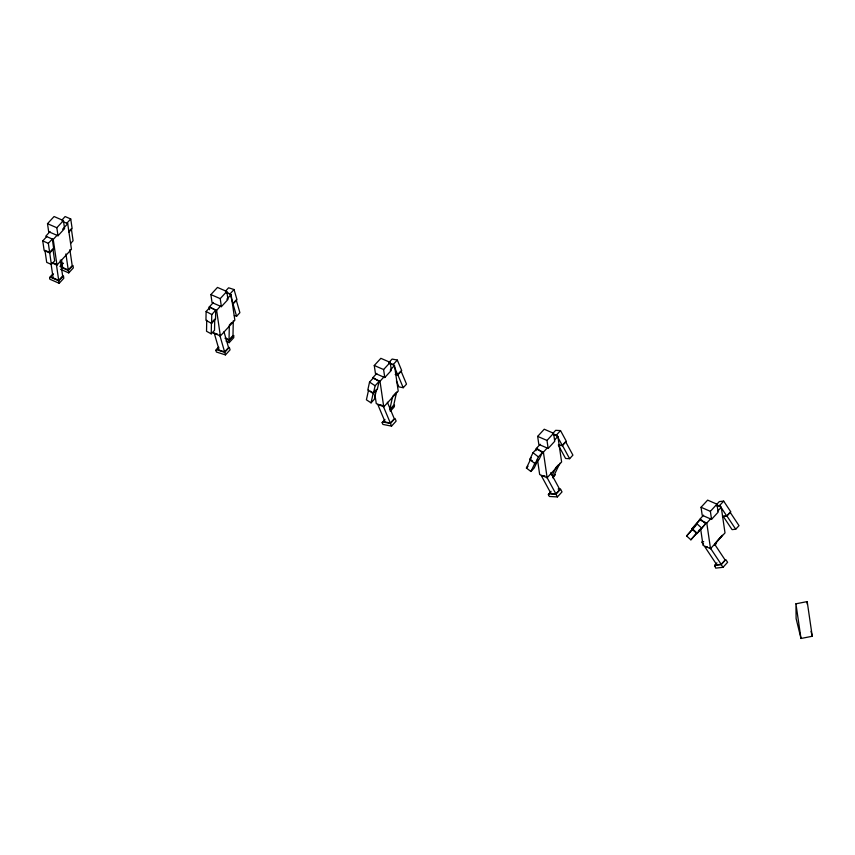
<?xml version="1.0" encoding="UTF-8"?>
<svg xmlns="http://www.w3.org/2000/svg" width="855" height="855" viewBox="0 0 855 855"><rect width="100%" height="100%" fill="white"/><g stroke="black" fill="none" stroke-linecap="round" stroke-linejoin="round"><path stroke-width="1.28" d="M206.119 311.487L205.948 320.326L211.591 323.404L215.535 319.097L215.706 310.258L210.063 307.191L206.119 311.487L211.762 314.565L211.591 323.404M206.739 320.219L206.525 331.27L211.238 333.835L214.53 330.254L214.744 319.204L211.452 322.784L211.238 333.835M225.656 338.024L229.044 339.863L229.322 325.135L231.694 322.559M229.14 342.695L229.183 340.482L233.789 335.47L233.746 337.672L229.14 342.695L225.998 340.985M233.276 320.839L232.988 335.566L229.044 339.863M714.652 565.358L721.214 564.631L725.831 559.619L727.605 562.301L722.999 567.314L715.699 568.126L714.652 565.358L716.95 562.857M369.542 382.089L367.8 389.987L373.379 393.653L377.322 389.346L379.064 381.458L373.485 377.792L369.542 382.089L375.11 385.755L373.379 393.653M368.591 389.933L366.41 399.809L371.059 402.855L374.351 399.274L376.531 389.399L374.063 392.092M371.059 402.855L373.24 392.99M396.624 392.028L393.728 405.185L389.773 409.492L392.68 396.325L395.833 392.883M558.144 489.071L560.559 489.21L562.013 491.903L557.407 496.915L549.348 496.466L548.376 494.682L551.005 491.315M529.737 459.53L533.007 452.733L536.961 448.437L542.359 452.605L539.088 459.413L535.134 463.709L529.737 459.53L531.318 457.81M538.308 459.424L534.215 467.92L530.923 471.5L526.413 468.027L530.517 459.52L532.312 460.92M535.871 450.703L536.961 448.437M530.923 471.5L535.016 463.004M535.134 463.709L538.415 456.912L542.359 452.605M552.159 475.412L555.974 467.482L558.347 464.906M559.929 463.186L554.467 474.514L552.886 476.235M391.547 426.111L382.89 424.422L382.153 422.659L382.645 421.943L390.436 423.46L391.547 426.111L396.154 421.088L395.042 418.448L390.436 423.46M691.791 528.989L700.491 519.113L705.61 523.72L700.865 529.298L696.911 533.595L691.791 528.989L700.491 519.113M686.608 535.978L695.842 525.43L686.608 535.978L690.883 539.815L696.718 533.253M690.883 539.815L696.814 532.857L692.55 529.01M698.407 531.265L700.106 529.266L698.46 531.062M696.911 533.595L705.61 523.72M714.47 544.165L721.588 536.021M715.261 543.588L722.379 535.23M714.833 545.009L716.02 543.609L714.481 545.287M47.495 223.689L54.079 216.529L63.42 220.579L64.585 228.584L58.001 235.756L48.66 231.705L47.495 223.689L56.836 227.74L58.001 235.756M50.028 231.566L45.764 236.204L53.234 239.443L56.975 265.071L51.642 262.752M51.364 264.398L54.656 260.818L52.903 248.805L49.611 252.385L44.952 250.365L46.704 262.378L51.364 264.398L48.35 243.344L52.305 239.047L53.705 248.655L49.75 252.952L44.15 250.515L42.75 240.907L46.704 236.611M61.977 219.992L65.13 216.55L70.741 218.976L72.141 228.584L68.977 232.026M56.836 227.74L63.42 220.579M66.786 223.273L70.741 218.976M53.234 239.443L57.499 234.815M62.607 229.247L67.716 223.679L62.308 221.327M68.87 231.427L71.339 228.745L73.092 240.757L70.623 243.44M56.975 265.071L71.457 249.307L67.716 223.679M59.198 283.283L58.845 280.878L63.452 275.866L63.804 278.27L59.198 283.283L49.857 279.232L49.622 277.629L52.7 274.284M59.936 266.407L63.014 263.062M49.622 277.629L53.512 273.889M60.758 266.012L63.056 263.5M51.129 264.345L53.106 277.886L58.706 280.322L62.661 276.026L60.32 260.006M61.571 260.112L62.65 267.497L68.25 269.934L72.205 265.627L69.864 249.617M68.742 272.895L68.389 270.49L72.996 265.478L73.348 267.882L68.742 272.895L60.566 269.346M210.886 294.59L217.469 287.43L226.799 291.48L227.975 299.485L221.392 306.646L212.051 302.595L210.886 294.59L220.216 298.641L221.392 306.646M209.528 309.67L209.154 307.105L213.419 302.467M225.442 291.234L228.595 287.793L234.046 289.535L236.995 299.72L233.041 304.017M220.216 298.641L226.799 291.48M233.746 302.627L236.215 299.934L239.892 312.674L236.6 316.254L230.102 293.831L234.046 289.535M211.762 314.565L215.706 310.258M212.895 332.723L220.366 335.972L216.625 310.344L220.879 305.705M226.842 299.218L231.107 294.58L225.773 292.26M220.366 335.972L234.847 320.208L231.107 294.58M225.453 354.9L224.715 352.346L229.322 347.333L230.059 349.877L225.453 354.9L216.368 352.004L215.877 350.304L218.185 347.793M215.877 350.304L218.848 347.237M217.501 334.166L214.231 333.119L219.147 350.101L224.587 351.843L228.542 347.547L223.978 331.772M374.266 365.491L380.86 358.32L390.19 362.381L391.355 370.386L384.771 377.547L375.441 373.496L374.266 365.491L383.606 369.542L384.771 377.547M376.799 373.368L372.545 378.006L380.005 381.245L383.745 406.862L376.275 403.624L374.971 394.657M388.95 362.488L392.114 359.057L397.308 360.062L401.743 370.643L397.789 374.939L395.192 374.437M383.606 369.542L390.19 362.381M389.463 363.61L393.353 364.369L397.308 360.062M375.11 385.755L379.064 381.458M380.005 381.245L384.269 376.606M390.233 370.119L394.497 365.48L389.153 363.161M395.523 374.073L397.682 374.501L400.151 371.807M383.745 406.862L398.227 391.098L394.497 365.48M396.389 380.87L398.9 386.877L403.229 387.721L406.52 384.141L400.974 370.92M389.912 410.154L394.518 405.131L394.08 407.108L390.243 411.287M382.153 422.659L384.953 419.442M381.64 405.142L377.75 404.383L385.135 422.007L390.329 423.022L394.283 418.726L387.379 402.267M537.656 436.392L544.24 429.221L553.58 433.271L554.745 441.276L548.162 448.448L538.821 444.397L537.656 436.392L546.997 440.443L548.162 448.448M540.189 444.269L535.925 448.896L543.395 452.145L547.136 477.763L539.665 474.525L537.421 459.146M552.522 433.763L555.675 430.322L560.517 430.589L566.352 441.34L562.398 445.647L558.775 445.444M546.997 440.443L553.58 433.271M554.147 434.757L556.562 434.885L560.517 430.589M526.413 468.027L528.059 466.232M543.395 452.145L547.66 447.507M554.467 440.09L557.877 436.381L553.613 434.522M558.294 445.038L562.323 445.263L565.615 441.682L572.914 455.127L569.622 458.708L565.593 458.483L558.903 446.16M547.136 477.763L561.617 461.999L557.877 436.381M552.939 477.015L555.248 474.504L552.886 477.881M548.376 494.682L550.684 492.17M544.934 475.85L541.311 475.658L551.037 493.581L555.878 493.848L559.822 489.541L550.706 472.74M548.696 493.827L555.942 494.222L560.559 489.21M701.047 507.282L707.63 500.122L716.96 504.172L718.136 512.177L711.552 519.348L702.212 515.298L701.047 507.282L710.377 511.343L711.552 519.348M703.569 515.159L699.315 519.797L706.786 523.036L710.516 548.664L703.056 545.426L700.619 528.764M710.377 511.343L719.29 501.596L723.672 501.116L730.801 511.835L726.846 516.142L722.464 516.623M716.437 505.775L719.718 505.412L723.672 501.116M706.786 523.036L711.039 518.408M717.858 510.98L721.267 507.272L717.003 505.423M710.516 548.664L725.008 532.9L721.267 507.272M735.717 529.224L739.009 525.643L730.106 512.241L726.814 515.822L735.717 529.224L732.072 529.63L723.159 516.228L725.596 515.95M714.513 566.331L716.052 564.663M707.117 546.687L704.926 546.922L716.8 564.802L721.182 564.321L725.136 560.014L714.652 544.25M795.93 603.801L807.195 601.599L812.25 636.27L800.996 638.471L796.123 618.646L795.93 603.801L800.996 638.471M703.718 541.717L702.479 541.407L701.688 542.337L703.58 544.047M225.741 292.442L230.102 293.831M234.334 315.538L236.6 316.254M216.539 349.738L224.715 352.346M209.154 307.105L216.625 310.344M42.75 240.907L48.35 243.344M53.01 262.848L56.366 264.302L58.706 280.322M61.186 267.369L68.389 270.49M50.445 277.234L58.845 280.878M224.951 338.174L229.183 340.482M370.45 391.152L372.31 392.381M533.007 452.733L538.415 456.912M696.536 523.42L701.656 528.027M719.718 505.412L726.846 516.142M710.003 547.489L721.182 564.321M721.214 564.631L722.999 567.314M562.323 445.263L569.622 458.708M556.562 434.885L562.398 445.647M546.751 477.037L555.878 493.848M555.942 494.222L557.407 496.915M397.682 374.501L403.229 387.721M393.353 364.369L397.789 374.939M382.933 405.398L390.329 423.022M219.682 334.861L224.587 351.843M811.032 631.311L812.25 636.27M65.921 253.914L68.25 269.934M807.195 601.599L807.227 604.068"/></g></svg>
